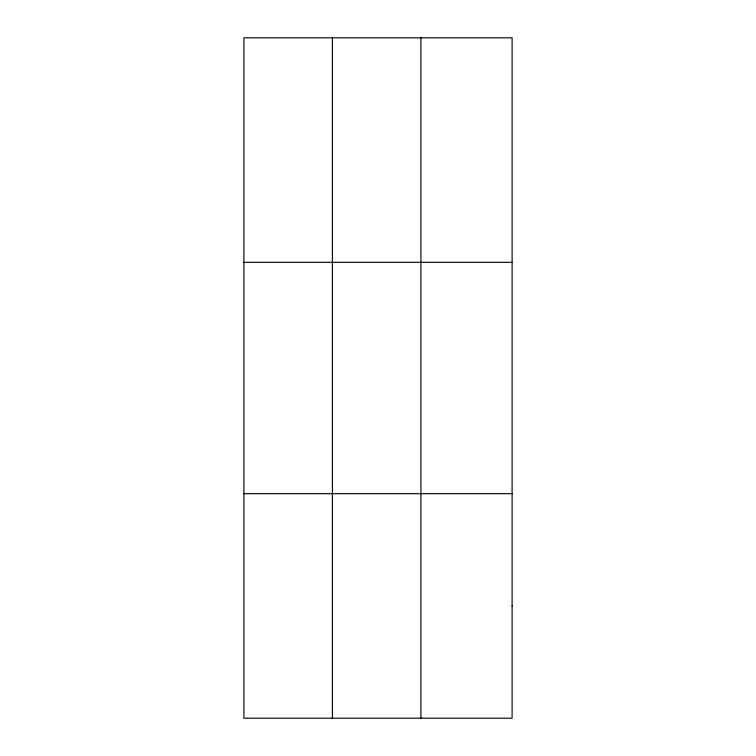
<?xml version="1.0" encoding="UTF-8"?>
<svg xmlns="http://www.w3.org/2000/svg" width="756" height="756" viewBox="0 0 756 756"><rect width="100%" height="100%" fill="white"/><g stroke="black" fill="none" stroke-linecap="round" stroke-linejoin="round"><path stroke-width="1.13" d="M332.404 718.2L332.404 37.8M420.912 718.2L420.912 37.8M243.895 262.332L512.105 262.332M243.895 493.668L512.105 493.668M512.105 605.934L512.105 718.2L243.895 718.2L243.895 37.8L512.105 37.8L512.105 605.934"/></g></svg>
